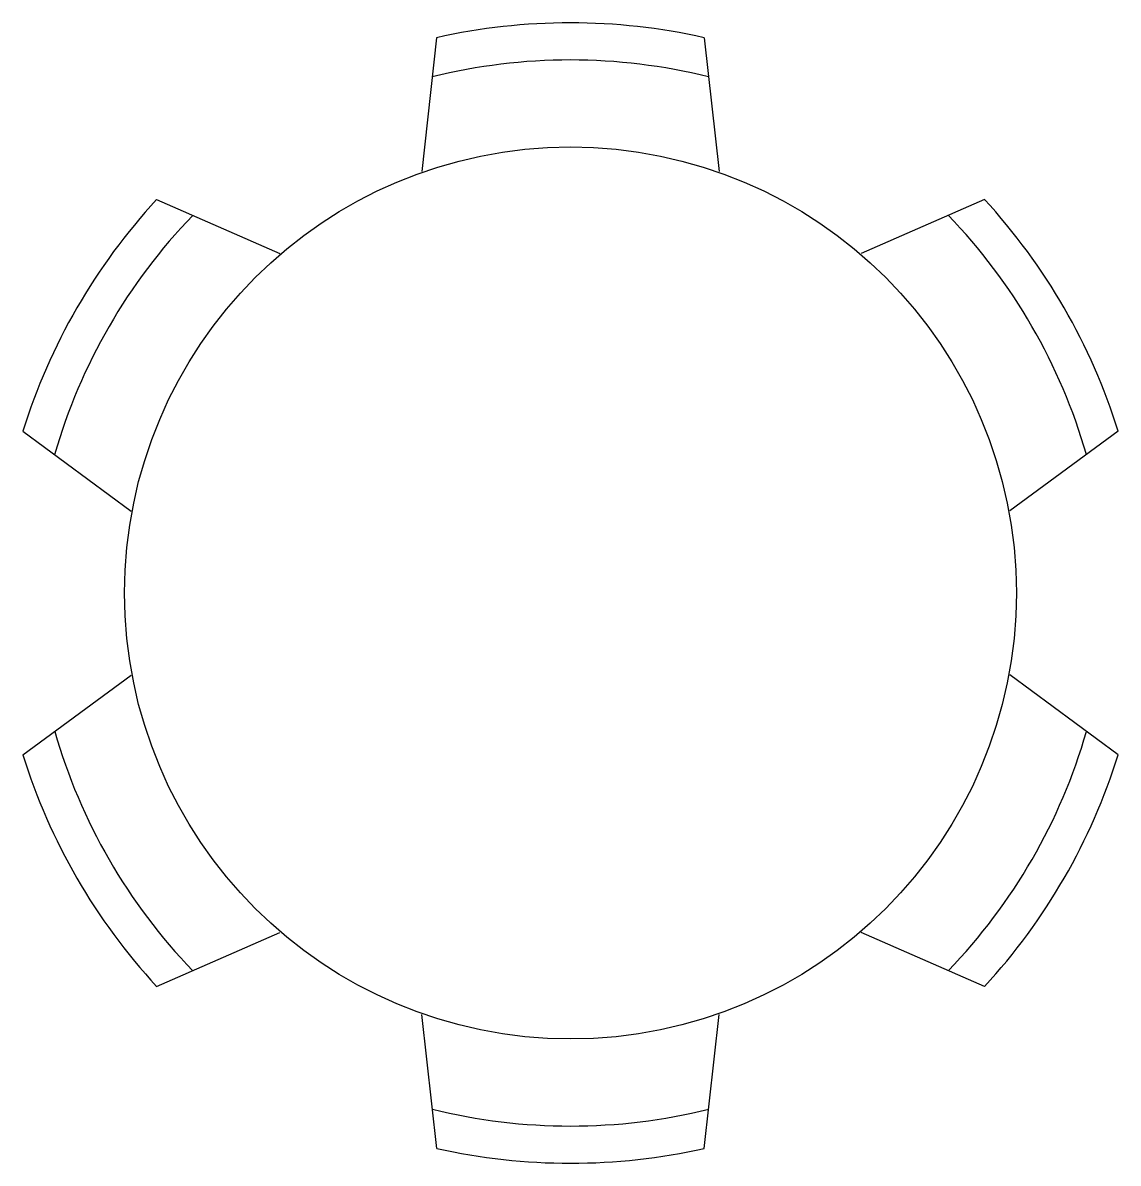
# Model space of a CAD drawing. Header units: millimetres. Extents: x 4796 to 4951, y 6752 to 6913.
import ezdxf

# ---------------------------------------------------------------- set-up
doc = ezdxf.new("R2010")
doc.units = ezdxf.units.MM

msp = doc.modelspace()

# ---------------------------------------------------------------- linework, layer by layer
at = {"linetype": 'Continuous'}
for p, q in [((4854.63, 6911), (4852.53, 6892.1)), ((4892.43, 6911), (4894.53, 6892.1)), ((4815.05, 6888.14), (4832.47, 6880.51)), ((4932.02, 6888.16), (4914.6, 6880.53)), ((4796.15, 6855.4), (4811.47, 6844.14)), ((4950.92, 6855.42), (4935.6, 6844.15)), ((4796.16, 6809.69), (4811.48, 6820.96)), ((4950.93, 6809.71), (4935.61, 6820.98)), ((4815.06, 6776.96), (4832.48, 6784.59)), ((4932.03, 6776.98), (4914.61, 6784.61)), ((4854.65, 6754.11), (4852.55, 6773.01)), ((4892.45, 6754.11), (4894.55, 6773.01))]:
    msp.add_line(p, q, dxfattribs=at)
msp.add_circle((4873.54, 6832.56), 63, dxfattribs=at)
for centre, radius, start, end in [((4873.53, 6827), 86.1, 77.3196, 102.6804), ((4873.53, 6827), 80.85, 76.032, 103.968), ((4878.35, 6829.77), 86.1, 137.3196, 162.6804), ((4868.73, 6829.79), 86.1, 17.3196, 42.6804), ((4878.35, 6829.77), 80.85, 136.032, 163.968), ((4868.73, 6829.79), 80.85, 16.032, 43.968), ((4878.36, 6835.33), 80.85, 196.032, 223.968), ((4868.74, 6835.34), 80.85, 316.032, 343.968), ((4878.36, 6835.33), 86.1, 197.3196, 222.6804), ((4868.74, 6835.34), 86.1, 317.3196, 342.6804), ((4873.55, 6838.11), 80.85, 256.032, 283.968), ((4873.55, 6838.11), 86.1, 257.3196, 282.6804)]:
    msp.add_arc(centre, radius, start, end, dxfattribs=at)

doc.saveas('drawing.dxf')
